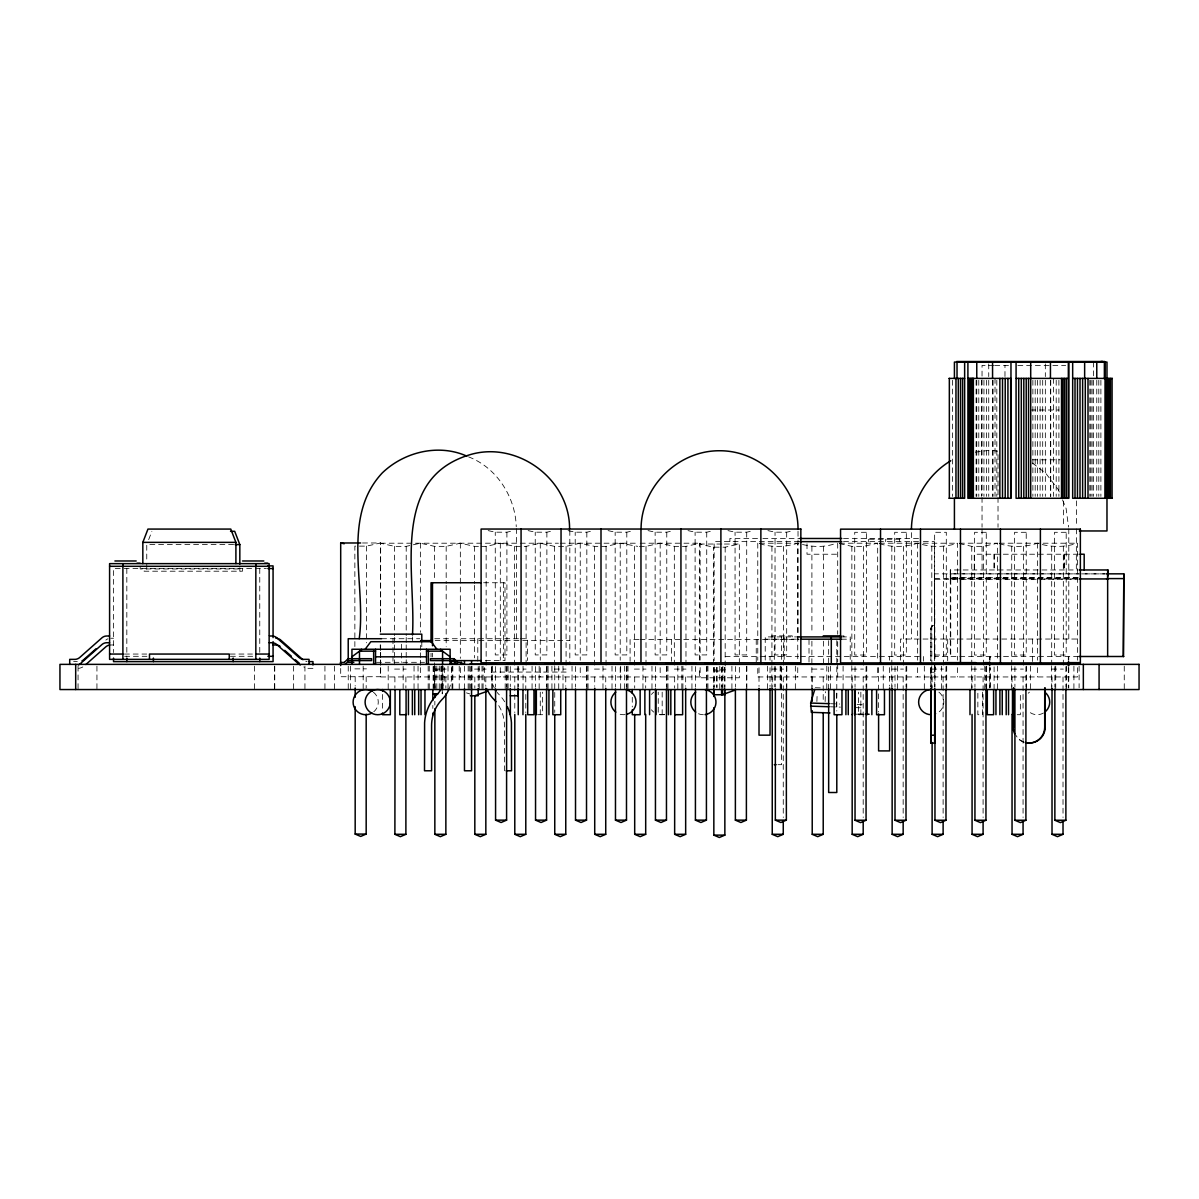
<?xml version="1.0" encoding="UTF-8"?>
<svg xmlns="http://www.w3.org/2000/svg" width="1199" height="1199" viewBox="0 0 1199 1199"><rect width="100%" height="100%" fill="white"/><g stroke="black" fill="none" stroke-linecap="round" stroke-linejoin="round"><path stroke-width="0.75" stroke-dasharray="5 3.75" d="M1078.53 656.497L934.576 656.497L934.591 573.841L934.95 660.619M950.297 579.042L950.327 573.886L1108.086 573.886L934.591 573.841M950.297 576.884L950.297 575.715M950.747 579.297L950.732 569.96M1004.972 376.501L1004.972 365.395M930.724 687.057L931.009 667.513M934.695 672.234L934.83 667.513M934.65 687.057L934.935 667.513M950.297 574.621L950.327 569.96L1078.336 569.96M816.894 701.46L817.178 693.037M825.137 701.565L825.467 691.673M836.303 706.99L836.797 692.048M950.732 573.886L950.732 574.756M148.676 539.64L151.883 531.322M107.94 638.797L107.715 638.887A7.374 7.374 0 0 0 105.842 640.101M354.859 646.546L354.859 546.13L366.489 546.13L380.653 542.982L380.653 632.218M380.413 632.218L380.413 543.207L394.576 546.354L406.206 546.354L420.369 543.207L434.533 546.354L446.178 546.354L460.341 543.207L474.504 546.354L479.495 546.354M488.188 530.617L495.262 532.191L506.907 532.191L513.996 530.617M528.145 530.617L535.234 532.191L546.879 532.191L553.953 530.617M481.159 546.354L486.15 546.354L500.313 543.207L514.476 546.354L526.106 546.354L540.269 543.207L554.433 546.354L566.078 546.354L580.241 543.207L594.404 546.354L606.05 546.354L620.213 543.207L637.688 546.354M568.116 530.617L575.205 532.191L586.836 532.191L593.925 530.617M608.088 530.617L615.162 532.191L626.807 532.191L633.896 530.617M648.045 530.617L655.134 532.191L666.779 532.191L673.853 530.617M688.016 530.617L695.105 532.191L706.736 532.191L713.825 530.617M639.352 546.354L646.006 546.354L660.169 543.207L674.333 546.354L685.978 546.354L700.141 543.207L700.141 660.094M727.988 530.617L735.062 532.191L746.707 532.191L753.796 530.617M767.945 530.617L775.034 532.191L786.679 532.191L793.753 530.617M699.362 660.094L699.362 544.031L713.525 547.179L725.17 547.179L739.333 544.031L739.333 677.78L699.362 677.78L699.362 667.588M759.537 543.597C772.006 547.703 785.3 547.119 797.74 543.207C809.58 546.774 822.244 547.898 834.159 543.986M839.465 543.597L851.86 546.354L863.505 546.354L877.668 543.207L877.668 660.229M879.437 543.597C891.906 547.703 905.2 547.119 917.64 543.207C930.679 547.463 944.557 547.463 957.596 543.207L957.596 660.229M959.365 543.597L971.76 546.354L983.405 546.354L997.568 543.207L997.568 660.229M999.337 543.597C1011.806 547.703 1025.1 547.119 1037.54 543.207C1050.579 547.463 1064.457 547.463 1077.496 543.207L1077.496 660.229M975.297 452.158L990.104 450.21L997.508 451.184M993.851 365.395L982.041 365.395L982.041 495.577M994.735 365.395L1008.644 365.395M1017.846 365.395L1065.671 365.395M1030.705 410.013L1059.017 410.013M1032.564 459.817L1060.156 459.817M757.543 538.486L729.891 538.486L729.891 541.633M762.879 538.486L799.868 538.486M843.511 538.486L918.719 538.486L918.719 541.633M799.358 541.633L714.154 541.633L714.154 660.649M843.511 541.633L919.693 541.633M923.365 541.633L934.456 541.633L934.456 660.649M362.488 542.982L380.653 542.982M380.413 543.207L518.478 543.207M520.291 543.207L558.434 543.207M560.263 543.207L638.378 543.207M640.191 543.207L700.141 543.207M759.581 543.207L797.74 543.207L797.74 660.229M839.525 543.207L877.668 543.207M879.481 543.207L957.596 543.207M959.425 543.207L997.568 543.207M999.381 543.207L1077.496 543.207M699.362 544.031L722.532 544.031M724.406 544.031L739.333 544.031M233.595 544.616L146.758 544.616L146.758 562.346M836.542 554.223L807.002 554.223L807.002 543.732M1078.336 554.223L974.232 554.223L974.232 569.96M120.26 568.551L113.53 568.551L113.53 652.571M124.156 568.551L266.418 568.551M238.556 568.955L140.178 568.955L140.178 566.303M1001.33 577.678L950.762 577.678L950.747 656.497M1003.203 577.678L1078.126 577.678M950.747 578.038L1001.315 578.038M1003.188 578.038L1078.126 578.038M934.576 578.592L957.012 578.592M958.87 578.592L1078.53 578.592M950.297 578.937L1042.081 578.937M1043.954 578.937L1077.676 578.937M935.01 579.297L1078.126 579.297M483.617 582.744L504.989 582.744L504.989 660.634L483.617 660.634M930.694 628.965L931.024 628.965A3.927 3.927 0 0 1 934.95 625.024L934.635 625.024A3.927 3.927 0 0 0 930.784 628.965L930.694 660.634M842.537 635.875L843.916 635.875L843.916 636.909M799.553 636.909L765.232 636.909L765.232 660.454M841.443 636.909L850.226 636.909L850.226 660.454M110.728 638.243L113.53 638.243M381.537 638.722L419.89 638.722M434.757 638.722L518.897 638.722M520.216 638.722L527.5 638.722L527.5 660.499M1076.747 639.037L900.419 639.037L900.419 660.814M765.232 639.187L798.669 639.187M841.443 639.187L850.226 639.187M638.857 639.562L630.089 639.562L630.089 661.353M640.041 639.562L799.059 639.562M435.162 640.611L569.825 640.611M110.728 644.972L113.53 644.972M124.441 654.054L146.698 654.054M230.178 654.054L252.434 654.054M934.65 655.029L946.296 655.029L946.296 532.296L934.65 532.296L934.635 660.619M124.651 656.303L146.922 656.303M230.403 656.303L252.659 656.303M725.17 656.497L798.654 656.497M800.482 656.497L877.608 656.497M879.466 656.497L920.053 656.497M73.634 661.623L77.306 661.623M376.456 662.313L424.551 662.313M312.954 668.338L307.843 668.338A11.046 11.046 0 0 1 303.782 666.944M354.859 668.862L366.489 668.862M394.576 669.087L406.206 669.087M434.533 669.087L446.178 669.087M474.504 669.087L486.15 669.087M514.476 669.087L526.106 669.087M554.433 669.087L566.078 669.087M594.404 669.087L606.05 669.087M634.376 669.087L646.006 669.087M674.333 669.087L685.978 669.087M771.931 669.087L783.576 669.087M811.903 669.087L823.533 669.087M851.86 669.087L863.505 669.087M891.831 669.087L903.476 669.087M931.803 669.087L943.433 669.087M971.76 669.087L983.405 669.087M1011.731 669.087L1023.376 669.087M1051.703 669.087L1063.333 669.087M435.387 670.181L437.86 670.181M713.915 671.035L719.55 671.035M491.14 672.069L569.825 672.069M934.86 664.366L934.89 672.234L930.724 672.234L930.784 667.513L930.949 687.057M537.647 714.709L542.637 714.709L542.637 692.138M664.531 714.709L658.236 714.709L658.236 692.138M863.999 714.709L858.499 714.709L858.499 692.138M1017.202 714.709L1020.349 714.709L1020.349 692.138M777.956 764.677L781.613 764.677L781.613 666.539M815.29 687.731L820.805 687.911M830.532 703.708L839.705 704.008M857.105 704.592L864.224 704.817M830.427 706.796L840.424 707.125M855.876 707.635L862.74 707.86M857.914 713.9L863.52 714.079M466.471 692.872L469.858 693.966M468.554 456.864C496.716 467.595 515.45 496.941 516.244 526.721M1032.414 463.024L1045.738 473.26L1058.252 489.552L1059.676 492.999M1062.539 499.893L1066.106 508.526L1068.549 527.035M934.635 664.366L934.77 672.234M930.934 667.513L930.949 672.234M1124.257 666.164L1124.257 689.545M1100.892 380.278L1100.892 496.401M1098.794 380.278L1098.794 496.401M1096.77 380.278L1096.77 496.401M1093.488 362.068L1093.488 376.591M1093.488 380.278L1093.488 496.401M1092.079 380.278L1092.079 496.401M1090.85 380.278L1090.85 496.401M1089.831 380.278L1089.831 496.401M1079.1 666.164L1079.1 687.746M1077.496 667.663L1077.496 676.955L757.768 676.955L757.768 667.663M1076.387 500.882L1076.387 527.02M1076.387 528.879L1076.327 569.96M1073.914 666.164L1073.914 689.545M1068.789 528.879L1068.789 639.037M1068.774 656.497L1068.759 660.199M1068.774 667.603L1068.759 687.971M1068.324 656.497L1068.309 660.199M1068.324 667.603L1068.309 687.971M1066.585 666.164L1066.585 689.545M1065.881 666.644L1065.881 687.252M1064.487 554.223L1064.487 569.96M1064.008 554.223L1064.008 569.96M1063.393 501.197L1063.393 527.245M1063.333 546.354L1063.333 665.37M1063.018 676.955L1063.018 817.448M1058.897 380.278L1058.897 496.401M1056.199 380.278L1056.199 496.401M1055.719 666.164L1055.719 689.545M1054.865 666.644L1054.865 687.252M1053.471 378.404L1053.471 496.401M1052.018 676.955L1052.018 686.323M1051.703 546.354L1051.703 665.37M1051.643 666.164L1051.643 689.545M1050.744 380.278L1050.744 496.401M1050.444 380.278L1050.444 496.401M1045.333 363.882L1045.333 376.591M1045.333 380.278L1045.333 496.401M1042.695 380.278L1042.695 496.401M1040.103 380.278L1040.103 496.401M1037.6 380.278L1037.6 496.401M1037.54 543.207L1037.54 660.229M1037.54 667.663L1037.54 676.955M1035.187 380.278L1035.187 496.401M1032.879 380.278L1032.879 496.401M1032.534 639.037L1032.534 662.627M1030.541 666.164L1030.541 689.545M1026.629 666.164L1026.629 689.545M1025.909 666.644L1025.909 687.252M1023.376 546.354L1023.376 665.37M1023.062 676.955L1023.062 817.448M1014.909 666.644L1014.909 687.252M1012.046 676.955L1012.046 686.323M1011.731 546.354L1011.731 665.37M1011.671 666.164L1011.671 689.545M998.018 454.691L998.018 495.622M998.018 497.48L998.018 527.245M997.568 666.164L997.568 689.545M996.819 380.278L996.819 496.401M995.02 378.404L995.02 496.401M994.391 554.223L994.391 569.96M994.091 666.809L994.091 688.721M993.911 554.223L993.911 569.96M993.072 380.278L993.072 496.401M992.562 380.278L992.562 496.416M989.64 656.497L989.64 660.199M989.64 667.603L989.64 687.971M988.74 363.882L988.74 376.591M988.74 380.278L988.74 496.401M986.657 666.164L986.657 689.545M986.387 380.278L986.387 496.401M986.222 666.809L986.222 688.721M985.953 666.644L985.953 687.252M984.784 666.164L984.784 689.545M983.944 380.278L983.944 496.401M983.405 546.354L983.405 665.37M983.09 676.955L983.09 817.448M982.581 692.138L982.581 714.709L977.859 714.709L977.859 692.138M982.041 497.435L982.041 527.185M982.041 529.044L982.086 569.96M981.396 380.278L981.396 496.401M978.789 380.278L978.789 496.401M976.765 380.278L976.765 496.401M976.106 380.278L976.106 496.401M974.937 666.644L974.937 687.252M972.074 676.955L972.074 688.196M971.76 546.354L971.76 665.37M971.715 666.164L971.715 689.545M957.596 667.663L957.596 676.955M952.426 380.278L952.426 496.401M950.297 569.96L950.297 656.497M947.69 639.037L947.69 660.814M946.685 666.164L946.685 689.545M945.981 666.644L945.981 687.252M943.433 546.354L943.433 665.37M943.118 676.955L943.118 817.448M941.635 666.164L941.635 689.545M934.965 666.644L934.965 687.252M932.118 676.955L932.118 688.196M931.803 546.354L931.803 665.37M931.743 666.164L931.743 689.545M931.024 628.965L930.904 660.634M924.324 666.164L924.324 689.545M923.44 656.497L923.44 661.219M917.64 543.207L917.64 660.229M917.64 667.663L917.64 676.955M911.435 532.626L911.435 639.037M906.729 666.164L906.729 689.545M906.009 666.644L906.009 687.252M903.476 546.354L903.476 665.37M903.162 676.955L903.162 817.448M899.835 538.486L899.835 539.265L868.361 539.265L868.361 538.486M899.625 539.265L899.64 541.633M897.646 666.164L897.646 689.545M895.009 666.644L895.009 687.252M892.146 676.955L892.146 686.323M891.831 546.354L891.831 665.37M891.771 666.164L891.771 689.545M889.613 656.497L889.613 660.199M889.613 667.603L889.613 686.113M885.671 539.265L885.671 541.633M883.258 666.164L883.258 689.545M878.597 667.603L878.597 712.026M877.668 667.663L877.668 676.955M868.571 539.265L868.556 541.633M866.757 666.164L866.757 689.545M866.053 666.644L866.053 687.252M863.505 546.354L863.505 665.37M863.19 676.955L863.19 817.448M860.852 692.138L860.852 714.709M855.037 666.644L855.037 687.252M852.174 676.955L852.174 688.196M851.86 546.354L851.86 665.37M851.815 666.164L851.815 689.545M843.092 666.164L843.092 689.545M837.696 543.207L837.696 634.226M837.696 641.66L837.696 662.088M837.696 663.946L837.696 676.955M836.797 640.611L836.797 711.007M830.502 666.164L830.502 689.545M828.659 640.611L828.659 688.766M826.785 666.164L826.785 689.545M823.533 546.354L823.533 633.746M823.533 641.195L823.533 665.37M823.218 676.955L823.218 701.31M812.218 676.955L812.218 686.323M811.903 546.354L811.903 633.746M811.903 641.195L811.843 689.545M809.01 639.562L809.01 663.167M798.024 531.292L798.024 639.562M797.74 667.663L797.74 676.955M795.342 666.164L795.342 689.545M792.224 636.909L792.224 635.875L771.542 635.875L771.542 636.909M786.829 666.164L786.829 689.545M786.679 532.191L786.679 654.924L775.034 654.924L775.034 532.191M786.364 666.539L786.364 687.147M784.176 636.909L784.176 663.991M783.576 546.354L783.576 665.37M783.262 676.955L783.262 817.448M781.613 636.909L781.613 664.681M780.954 666.164L780.954 689.545M780.159 666.164L780.159 689.545M775.348 666.539L775.348 687.147M774.299 636.909L774.299 664.681M774.299 666.539L774.299 686.907M772.246 676.955L772.246 686.323M771.931 546.354L771.931 665.37M771.871 666.164L771.871 689.545M770.028 656.497L770.028 660.244M770.028 667.738L770.028 686.472M767.57 666.164L767.57 689.545M759.012 667.738L759.012 686.472M757.768 543.207L757.768 660.229M756.239 639.562L756.239 663.167M746.857 666.164L746.857 689.545M746.707 532.191L746.707 654.924L735.062 654.924L735.062 532.191M746.392 666.539L746.392 687.147M735.377 666.539L735.377 687.147M731.915 666.164L731.915 689.545M725.17 547.179L725.17 669.911L713.525 669.911L713.525 547.179M725.005 667.333L725.005 687.432M724.436 667.333L724.436 687.432M722.877 666.164L722.877 689.545M722.143 667.333L722.143 687.432M721.588 667.333L721.588 687.432M719.79 666.164L719.79 689.545M717.152 667.333L717.152 687.432M716.597 667.333L716.597 687.432M714.304 667.333L714.304 687.432M713.84 677.78L713.84 687.132M713.735 667.333L713.735 687.432M707.935 666.164L707.935 689.545M707.02 666.164L706.885 689.545M706.736 532.191L706.736 654.924L695.105 654.924L695.105 532.191M706.421 666.539L706.421 687.147M700.141 667.588L700.141 676.955L380.413 676.955L380.413 667.453M695.42 666.539L695.42 687.147M691.943 666.164L691.943 689.545M685.978 546.354L685.978 665.37M685.663 676.955L685.663 686.323M682.905 666.164L682.905 689.545M681.826 666.164L681.826 689.545M677.825 666.164L677.825 689.545M674.647 676.955L674.647 688.196M674.333 546.354L674.333 665.37M671.605 639.562L671.605 661.353M667.963 666.164L667.963 689.545M666.929 666.164L666.929 689.545M666.779 532.191L666.779 654.924L655.134 654.924L655.134 532.191M666.464 666.539L666.464 687.147M662.178 692.138L662.178 714.709M660.169 543.207L660.169 660.229M660.169 667.663L660.169 676.955M655.448 666.539L655.448 687.147M651.971 666.164L651.971 689.545M646.006 546.354L646.006 665.37M645.691 676.955L645.691 688.196M642.949 666.164L642.949 689.545M634.691 676.955L634.691 688.196M634.376 546.354L634.376 665.37M632.278 697.308L632.278 706.945M627.991 666.164L627.991 689.545M626.957 666.164L626.957 689.545M626.807 532.191L626.807 654.924L615.162 654.924L615.162 532.191M626.492 666.539L626.492 687.147M624.679 666.164L624.679 689.545M620.677 666.164L620.677 689.545M620.213 543.207L620.213 660.229M620.213 667.663L620.213 676.955M615.477 666.539L615.477 687.147M612.015 666.164L612.015 689.545M606.05 546.354L606.05 665.37M605.735 676.955L605.735 686.323M602.977 666.164L602.977 689.545M594.719 676.955L594.719 686.323M594.404 546.354L594.404 665.37M588.035 666.164L588.035 689.545M586.985 666.164L586.985 689.545M586.836 532.191L586.836 654.924L575.205 654.924L575.205 532.191M586.521 666.539L586.521 687.147M580.241 543.207L580.241 660.229M580.241 667.663L580.241 676.955M575.52 666.539L575.52 687.147M572.043 666.164L572.043 689.545M569.825 530.453L569.825 664.201M566.078 546.354L566.078 665.37M565.763 676.955L565.763 686.323M563.005 666.164L563.005 689.545M558.734 666.164L558.734 689.545M554.732 666.164L554.747 712.536M554.433 546.354L554.433 665.37M551.93 666.164L551.93 689.545M548.063 666.164L548.063 689.545M547.029 666.164L547.029 689.545M546.879 532.191L546.879 654.924L535.234 654.924L535.234 532.191M546.564 666.539L546.564 687.147M540.269 543.207L540.269 660.229M540.269 667.663L540.269 676.955M540.269 692.138L540.269 714.709M539.16 666.164L539.16 689.545M535.548 666.539L535.548 687.147M532.071 666.164L532.071 689.545M526.106 546.354L526.106 665.37M525.791 676.955L525.791 712.536M523.049 666.164L523.049 689.545M518.163 666.554L518.163 686.637M517.968 666.164L517.968 689.545M516.499 528.564L516.499 638.722M514.791 676.955L514.791 712.536M514.476 546.354L514.476 665.37M510.294 666.554L510.294 686.637M508.091 666.164L508.091 689.545M507.057 666.164L507.057 689.545M506.907 532.191L506.907 654.924L495.262 654.924L495.262 532.191M506.592 666.539L506.592 687.147M505.184 666.164L505.184 689.545M504.434 770.777L504.434 725.515A37.634 37.634 0 0 0 497.405 703.603M503.535 582.744L503.535 660.634M500.313 543.207L500.313 660.229M500.313 667.663L500.313 676.955M495.577 666.539L495.577 687.147M492.115 666.164L492.115 689.545M491.98 666.164L491.98 689.545M491.53 667.573L491.605 678.094A25.793 25.793 0 0 0 494.303 687.986M486.15 546.354L486.15 665.37M485.835 676.955L485.835 686.323M484.456 667.633L484.456 676.371A32.868 32.868 0 0 0 485.625 685.049M483.077 666.164L483.077 689.545M481.998 666.164L481.998 689.545M479.21 666.164L479.21 689.545M478.191 666.554L478.191 686.637M477.787 638.722L477.787 662.313M474.819 676.955L474.819 688.196M474.504 546.354L474.504 583.538M474.504 585.397L474.504 657.921M472.001 666.164L472.001 689.545M471.552 666.239L471.552 688.646M470.323 666.554L470.323 688.466M469.214 666.164L469.214 689.545M468.135 666.164L468.135 689.545M464.478 666.239L464.478 688.646M460.341 543.207L460.341 658.371M460.341 667.663L460.341 676.955M459.217 666.164L459.217 689.545M452.817 666.164L452.817 689.545M452.023 666.164L452.023 689.545M451.573 667.633L451.573 676.371A32.868 32.868 0 0 1 448.966 689.185M448.021 666.164L448.021 689.545M446.178 546.354L446.178 583.538M446.178 585.397L446.178 646.771M445.863 676.955L445.863 688.196M444.484 667.573L444.424 678.094A25.793 25.793 0 0 1 441.727 687.986M443.105 666.164L443.105 689.545M442.491 666.494L442.251 693.876L442.251 662.837M442.026 666.164L442.026 689.545M441.232 666.494L441.232 688.406M440.992 666.494L440.992 688.406M439.239 666.164L439.239 689.545M436.826 666.164L436.826 689.545M435.237 666.164L435.237 689.545M434.847 676.955L434.847 688.196M434.847 701.31L434.847 705.042M434.623 666.494L434.623 688.406M434.533 546.354L434.533 579.821M434.383 662.837L434.383 688.406M433.379 666.494L433.379 688.406M433.124 666.494L433.124 688.406M432.839 705.387L432.839 708.414M432.494 653.215L432.494 656.932M431.041 653.215L431.041 656.932M429.242 666.164L429.242 689.545M428.163 666.164L428.163 689.545M421.793 641.705L421.793 647.745M420.369 543.207L420.369 632.368M420.369 645.377L420.369 650.952M420.369 652.796L420.369 658.371M420.369 660.229L420.369 665.805M420.369 667.663L420.369 676.955M418.046 666.164L418.046 689.545M414.045 666.164L414.045 689.545M412.471 636.864L412.471 640.611M406.206 546.354L406.206 635.605M406.206 637.478L406.206 643.054M406.206 644.912L406.206 650.487M406.206 652.346L406.206 657.921M406.206 659.78L406.206 665.37M405.891 676.955L405.891 688.196M403.149 666.164L403.149 689.545M401.455 644.238L401.455 662.388M394.891 676.955L394.891 688.196M394.576 546.354L394.576 635.605M394.576 637.478L394.576 643.054M394.576 644.912L394.576 650.487M394.576 652.346L394.576 657.921M394.576 659.78L394.576 665.37M392.987 638.722L392.987 662.313M388.191 666.164L388.191 689.545M382.481 694.461L382.481 709.793M380.653 645.197L380.653 650.757M380.653 652.616L380.653 658.176M380.653 660.035L380.653 665.595M380.653 667.453L380.653 676.731L340.696 676.731L340.696 667.438M380.413 645.197L380.413 650.757M380.413 652.616L380.413 658.176M380.413 660.035L380.413 665.595M380.263 644.732L380.263 647.745M366.489 546.13L366.489 642.829M366.175 676.731L366.175 687.956M363.177 666.164L363.177 689.545M355.174 676.731L355.174 686.083M350.513 666.164L350.513 689.545M348.235 666.164L348.235 689.545M334.521 666.164L334.521 689.545M324.929 666.164L324.929 689.545M304.936 666.164L304.936 689.545M293.635 666.164L293.635 689.545M274.751 666.164L274.751 689.545M274.571 666.164L274.571 689.545M259.763 568.551L259.763 652.571M254.593 666.164L254.593 689.545M242.483 568.551L242.483 571.204L144.105 571.204L144.105 568.551M239.83 567.667L239.83 571.204M146.758 564.115L146.758 571.204M126.824 568.551L126.824 656.303M96.939 666.164L96.939 689.545M78.055 666.164L78.055 689.545M1024.036 742.091A15.737 15.737 0 0 1 1015.793 735.167M1023.601 742.091A15.737 15.737 0 0 1 1017.861 738.434M82.806 666.944A11.046 11.046 0 0 1 78.744 668.338M307.034 661.578A7.719 7.719 0 0 1 305.805 661.323M504.704 701.79A44.693 44.693 0 0 0 499.668 695.195L498.184 693.651A25.793 25.793 0 0 1 497.075 692.333M373.354 692.138A12.59 12.59 0 0 1 373.354 712.116M625.129 714.604A12.59 12.59 0 0 1 617.185 713.03M862.546 714.289A12.59 12.59 0 0 1 857.645 714.604M703.408 714.709A12.59 12.59 0 0 1 697.114 713.03M938.892 692.138A12.59 12.59 0 0 1 936.044 713.75M664.711 714.289A12.59 12.59 0 0 1 658.191 714.289M653.785 712.116A12.59 12.59 0 0 1 651.462 709.793M651.462 694.461A12.59 12.59 0 0 1 653.785 692.138M1043.43 713.03A12.59 12.59 0 0 1 1028.232 711.022M1028.232 693.232A12.59 12.59 0 0 1 1029.476 692.138M866.367 532.296L854.722 532.296L854.722 655.029L866.367 655.029L866.367 532.296M906.324 532.296L894.694 532.296L894.694 655.029L906.324 655.029L906.324 532.296M986.267 532.296L974.622 532.296L974.622 655.029L986.267 655.029L986.267 532.296M1026.224 532.296L1014.594 532.296L1014.594 655.029L1026.224 655.029L1026.224 532.296M1066.196 532.296L1054.55 532.296L1054.55 655.029L1066.196 655.029L1066.196 532.296M990.089 660.199L990.089 656.497L990.074 660.199M990.089 687.971L990.089 667.603L990.074 687.971"/><path stroke-width="1.5" d="M1107.651 579.312L1107.666 569.96M1107.651 576.884L1107.651 575.715M1123.808 573.841L1123.388 656.497L1123.808 573.841L1106.572 573.841M930.739 743.095L930.994 688.915L930.739 743.095L934.905 743.095M1107.666 575.475L1107.666 573.886L1108.086 574.756M829.963 712.97L811.333 712.341L810.659 703.049L814.765 689.425M641.075 529.418C640.791 487.394 677.465 450.494 719.55 450.749C761.62 450.494 798.294 487.394 798.024 529.418M911.435 528.879C911.899 501.182 927.022 474.999 950.777 460.746M142.831 563.635L142.831 542.368L147.957 529.074L230.778 529.074L235.903 542.368L235.903 563.635M365.155 649.259L370.821 641.705L431.235 641.705L436.901 649.259M344.233 662.477L348.16 658.701L371.615 658.701L371.615 660.589L348.954 660.589L345.177 664.366M96.16 648.674L83.705 659.69A7.719 7.719 0 0 1 81.967 660.859M85.878 664.501L105.842 646.816A7.374 7.374 0 0 1 109.843 645.032M351.936 656.812L359.49 651.147L375.542 651.147M366.175 714.184L366.175 834.069L360.674 836.437L355.174 834.069L355.174 706.691M405.891 714.409L405.891 834.294L400.391 836.662L394.891 834.294L395.071 689.965M445.863 693.816L445.863 834.294L440.363 836.662L434.847 834.294L434.847 708.789M506.592 689.02L506.592 820.146L501.092 822.499L495.577 820.146L495.577 689.02M485.835 688.196L485.835 834.294L480.319 836.662L474.819 834.294L474.819 695.69M546.564 689.02L546.564 820.146L541.049 822.499L535.548 820.146L535.548 689.02M525.791 714.409L525.791 834.294L520.291 836.662L514.791 834.294L514.791 714.409M586.521 689.02L586.521 820.146L581.02 822.499L575.52 820.146L575.52 689.02M565.763 688.196L565.763 834.294L560.263 836.662L554.747 834.294L554.747 714.409M626.492 689.02L626.492 820.146L620.992 822.499L615.477 820.146L615.477 689.02M605.735 688.196L605.735 834.294L600.219 836.662L594.719 834.294L594.719 688.196M666.464 689.02L666.464 820.146L660.949 822.499L655.448 820.146L655.448 689.02M645.691 714.409L645.691 834.294L640.191 836.662L634.691 834.294L634.691 714.409M706.421 689.02L706.421 820.146L700.92 822.499L695.42 820.146L695.42 689.02M685.663 688.196L685.663 834.294L680.163 836.662L674.647 834.294L674.767 689.965M746.392 689.02L746.392 820.146L740.892 822.499L735.377 820.146L735.377 689.02M724.855 689.005L724.855 835.118L719.34 837.487L713.84 835.118L713.84 707.74M786.364 689.02L786.364 820.146L780.849 822.499L775.348 820.146L775.348 689.02M783.262 821.195L783.262 834.294L777.746 836.662L772.246 834.294L772.246 688.196M823.218 712.536L823.218 834.294L817.718 836.662L812.218 834.294L812.218 710.662M866.053 689.125L866.053 820.251L860.537 822.604L855.037 820.251L855.037 689.125M863.19 821.195L863.19 834.294L857.69 836.662L852.174 834.294L852.174 714.409M906.009 689.125L906.009 820.251L900.509 822.604L895.009 820.251L895.009 689.125M903.162 821.195L903.162 834.294L897.646 836.662L892.146 834.294L892.146 688.196M945.981 689.125L945.981 820.251L940.481 822.604L934.965 820.251L934.965 689.125M943.118 821.195L943.118 834.294L937.618 836.662L932.118 834.294L932.118 742.511M985.953 689.125L985.953 820.251L980.437 822.604L974.937 820.251L974.937 689.125M983.09 821.195L983.09 834.294L977.59 836.662L972.074 834.294L972.074 714.409M1025.909 689.125L1025.909 820.251L1020.409 822.604L1014.909 820.251L1014.909 689.125M1023.062 821.195L1023.062 834.294L1017.546 836.662L1012.046 834.294L1012.046 714.409M1065.881 689.125L1065.881 820.251L1060.381 822.604L1054.865 820.251L1054.865 689.125M1063.018 821.195L1063.018 834.294L1057.518 836.662L1052.018 834.294L1052.018 688.196M722.682 694.551L734.792 690.219M475.059 695.6L487.319 691.253M1104.384 378.854L1104.384 362.068L1101.881 361.513L1096.77 362.068L1096.77 378.404M956.622 361.513L1104.789 361.513M949.038 378.404L964.64 378.404M967.908 378.404L1010.967 378.404M1016.078 378.404L1068.339 378.404M1072.67 378.404L1112.372 378.404M949.038 498.274L964.64 498.274L964.64 362.068M1112.372 498.274L1072.67 498.274L1072.67 362.068M1079.37 530.962L1106.977 530.962L1106.977 498.274M230.538 531.322L234.704 531.322L239.83 544.616L239.83 564.115M799.868 538.486L841.758 538.486M799.868 541.633L841.758 541.633M142.831 542.368L235.903 542.368M340.696 665.58L340.696 542.982L360.674 542.982M235.139 544.616L239.83 544.616M1079.999 554.223L1084.181 554.223L1084.181 569.96M114.909 560.982L136.191 560.982M242.543 560.982L263.825 560.982M137.001 563.23L140.118 563.23M264.634 563.23L267.752 563.23M267.857 565.898L273.072 565.898L273.072 637.628M109.589 566.303L269.131 566.303M267.857 568.551L273.072 568.551M1079.58 569.96L1108.086 569.96L1108.101 571.563M1106.572 578.592L1123.388 578.592M1079.55 578.937L1107.651 578.937L1107.651 656.497M481.099 582.744L431.041 582.744L431.041 642.094M380.263 634.151L421.793 634.151L421.793 641.705M109.589 635.995L106.801 635.995A7.374 7.374 0 0 0 101.915 637.838L79.778 657.442A7.719 7.719 0 0 1 75.207 659.36L69.707 659.36L69.707 664.411M823.248 635.875L840.889 635.875M799.463 636.909L841.443 636.909M381.537 638.722L348.22 638.722L348.22 662.313L353.855 662.313M800.482 639.187L841.443 639.187M420.594 640.611L431.445 640.611M109.589 642.724L106.801 642.724A7.374 7.374 0 0 0 101.915 644.567L80.618 663.422A11.046 11.046 0 0 1 78.4 664.95M269.131 642.724L271.933 642.724A7.374 7.374 0 0 1 276.819 644.567L298.116 663.422A11.046 11.046 0 0 0 300.335 664.95M273.072 644.972L275.86 644.972A7.374 7.374 0 0 1 280.041 646.276M426.514 651.147L442.566 651.147L450.12 656.812M109.589 654.054L122.898 654.054M255.837 654.054L269.131 654.054M267.857 656.303L273.072 656.303M1078.965 656.497L1123.823 656.497M375.542 656.812L426.514 656.812M481.099 660.634L430.441 660.589L430.441 658.701L454.046 658.701L457.823 662.477M309.282 661.623L312.954 661.623L312.954 664.98M344.383 662.477L340.456 662.477L340.606 664.366M945.262 662.627L975.821 662.627M984.574 662.627L990.104 662.627M1067.784 662.627L1079.804 662.627M630.089 663.167L657.007 663.167M665.76 663.167L695.525 663.167M704.727 663.167L715.758 663.167M986.222 663.152L989.37 663.152M765.232 663.991L774.014 663.991M785.989 663.991L850.226 663.991M451.708 664.201L457.119 664.201M460.716 664.201L464.328 664.201M469.723 664.201L485.79 664.201M491.14 664.201L496.506 664.201M507.222 664.201L535.983 664.201M545.275 664.201L569.825 664.201M433.124 693.876L437.845 693.876M725.005 694.731L713.735 694.731L713.735 689.26M470.323 695.765L478.191 695.765L478.191 688.466M510.294 695.765L518.163 695.765L518.163 688.466M674.767 714.709L682.621 714.709L682.621 689.545M930.724 735.227L934.65 735.227L934.68 743.095M774.299 764.677L776.128 764.677M506.203 770.777L511.523 770.777L511.433 722.742A44.693 44.693 0 0 0 507.357 706.661M495.577 820.146L506.592 820.146M535.548 820.146L546.564 820.146M575.52 820.146L586.521 820.146M615.477 820.146L626.492 820.146M655.448 820.146L666.464 820.146M695.42 820.146L706.421 820.146M735.377 820.146L746.392 820.146M775.348 820.146L786.364 820.146M855.037 820.251L866.053 820.251M895.009 820.251L906.009 820.251M934.965 820.251L945.981 820.251M974.937 820.251L985.953 820.251M1014.909 820.251L1025.909 820.251M1054.865 820.251L1065.881 820.251M355.174 834.069L366.175 834.069M394.891 834.294L405.891 834.294M434.847 834.294L445.863 834.294M474.819 834.294L485.835 834.294M514.791 834.294L525.791 834.294M554.747 834.294L565.763 834.294M594.719 834.294L605.735 834.294M634.691 834.294L645.691 834.294M674.647 834.294L685.663 834.294M772.246 834.294L783.262 834.294M812.218 834.294L823.218 834.294M852.174 834.294L863.19 834.294M892.146 834.294L903.162 834.294M932.118 834.294L943.118 834.294M972.074 834.294L983.09 834.294M1012.046 834.294L1023.062 834.294M1052.018 834.294L1063.018 834.294M713.84 835.118L724.855 835.118M810.659 703.049L829.049 703.648M810.554 706.136L828.944 706.751M865.378 714.139L869.11 714.259M1101.881 361.513L1104.384 362.068M340.696 542.982L344.233 543.761M466.831 456.145C438.684 443.45 404.123 451.843 382.256 472.946C340.546 517.548 366.579 584.842 359.22 638.722M302.882 659.69L280.746 640.101A7.374 7.374 0 0 0 275.86 638.243M284.733 650.353L291.387 656.243M295.389 659.78L299.375 663.317M453.896 658.701L457.673 662.477L461.6 662.477L461.6 664.366M453.102 660.589L456.879 664.366M452.952 660.589L456.729 664.366M569.57 528.609C569.765 479.45 517.863 440.932 470.787 454.466C389.525 478.026 416.203 572.657 412.471 635.005M1108.101 572.433L1108.101 574.621M1112.072 378.404L1112.072 498.274M1110.424 378.404L1110.424 498.274M1108.955 378.404L1108.955 498.274M1107.681 378.404L1107.681 498.274M1106.977 378.404L1106.977 362.068L954.419 362.068L954.419 378.404M1106.602 378.404L1106.602 498.274M1105.733 378.404L1105.658 498.274M1105.073 362.068L1105.013 498.274M1099.078 664.366L1099.078 689.545M1088.003 378.404L1088.003 498.274M1085.29 378.404L1085.29 498.274M1084.645 362.068L1084.645 378.404M1083.341 664.366L1083.341 689.545M1082.622 378.404L1082.622 498.274M1080.014 378.404L1080.014 498.274M1077.466 378.404L1077.466 498.274M1075.008 378.404L1075.008 498.274M1068.849 362.068L1068.849 498.274L1016.078 498.274L1016.078 362.068M1068.774 662.043L1068.759 665.745M1068.339 362.068L1068.339 498.274M1068.324 662.043L1068.309 665.745M1066.391 378.404L1066.391 498.274M1064.592 378.404L1064.592 498.274M1062.973 378.404L1062.973 498.274M1061.535 378.404L1061.535 498.274M1050.444 362.068L1050.444 378.404M1045.168 687.971L1045.153 727.298A15.737 15.737 0 0 1 1025.34 742.496M1044.719 687.971L1044.704 727.298A15.737 15.737 0 0 1 1026.239 742.795M1040.387 529.149L1040.387 662.897M1030.705 362.068L1030.705 498.274M1028.532 378.404L1028.532 498.274M1026.224 378.404L1026.224 498.274M1023.811 378.404L1023.811 498.274M1021.308 378.404L1021.308 498.274M1018.715 378.404L1018.715 498.274M1013.695 687.971L1013.68 727.298M1013.245 687.971L1013.23 727.298A15.737 15.737 0 0 0 1014.714 733.953M1012.481 689.965L1012.481 714.709M1010.967 362.068L1010.967 498.274L967.908 498.274L967.908 362.068M1010.667 378.404L1010.667 498.274M1008.539 689.965L1008.539 714.709M1007.924 378.404L1007.924 498.274M1006.186 689.965L1006.186 714.709M1005.212 378.404L1005.212 498.274M1002.514 378.404L1002.514 498.274M1002.244 689.965L1002.244 714.709M1000.431 529.149L1000.431 662.897M999.861 378.404L999.861 498.274M999.891 689.965L999.891 714.709M995.949 689.965L995.949 714.709M993.596 689.965L993.596 714.709L987.302 714.709L987.302 689.965M992.562 362.068L992.562 378.404M989.64 662.043L989.64 665.745M976.765 362.068L976.765 378.404M973.363 378.404L973.363 498.274M972.974 378.404L972.974 498.274M972.374 378.404L972.374 498.274M971.565 378.404L971.565 498.274M970.546 378.404L970.546 498.274M969.991 689.545L969.991 714.709M969.317 378.404L969.317 498.274M962.602 378.404L962.602 498.274M960.519 378.404L960.519 498.274M960.459 529.149L960.459 662.897M958.301 378.404L958.301 498.274M957.027 362.068L957.027 378.404M955.963 378.404L955.963 498.274M954.419 498.274L954.419 529.149M949.338 378.404L949.338 498.274M934.65 688.915L934.65 735.227M920.487 529.149L920.487 662.897M889.613 687.971L889.613 750.904L878.597 750.904L878.597 713.885M884.457 689.545L884.457 714.709L876.589 714.709L876.589 689.965M880.531 529.149L880.531 662.897M871.868 689.965L871.868 714.709M867.147 689.965L867.147 714.709M854.557 689.965L854.557 714.709M852.204 689.965L852.204 714.709M848.263 689.965L848.263 714.709M845.909 689.965L845.909 714.709M841.968 689.965L841.968 714.709L834.114 714.709L834.114 689.545M836.797 714.709L836.797 792.509L828.659 792.509L828.659 688.766M831.297 636.909L831.297 663.991M812.218 688.196L812.218 701.31M770.028 688.346L770.028 735.167L759.012 735.167L759.012 688.346M760.87 529.044L760.87 662.792M724.436 689.26L724.436 694.731M722.143 689.26L722.143 694.731M721.588 689.26L721.588 694.731M720.899 529.044L720.899 662.792M713.84 689.005L713.84 696.499M680.942 529.044L680.942 662.792M670.826 689.965L670.826 714.709M668.472 689.965L668.472 714.709M655.883 689.965L655.883 714.709M649.588 689.965L649.588 714.709M644.867 689.965L644.867 714.709M640.97 529.044L640.97 662.792M640.146 689.965L640.146 714.709L632.278 714.709L632.278 709.793M632.278 689.545L632.278 693.232M600.999 529.044L600.999 662.792M561.042 529.044L561.042 662.792M560.727 689.545L560.727 714.709L552.859 714.709L552.859 689.965M548.932 689.965L548.932 714.709M536.343 689.965L536.343 714.709M533.975 689.965L533.975 714.709L527.68 714.709L527.68 689.965M522.959 689.965L522.959 714.709M521.07 529.044L521.07 662.792M518.238 689.965L518.238 692.138M518.238 693.232L518.238 714.709M510.294 688.466L510.384 714.709M471.552 660.634L471.552 664.366M471.552 688.646L471.552 770.777L464.478 770.777L464.478 688.646M464.478 660.634L464.478 664.366M461.45 662.477L461.45 664.366M451.573 660.634L451.573 664.141M450.12 664.366L450.12 649.259L351.936 649.259L351.936 664.366M442.566 651.147L442.566 664.366M440.677 649.259L440.677 651.147M434.847 693.816L434.847 697.563M432.839 689.545L432.839 700.486M432.839 713.03L432.839 714.709M432.494 582.744L432.494 645.796M428.403 651.147L428.403 664.366M426.514 649.259L426.514 664.366M424.971 689.965L424.971 714.709M421.029 689.965L421.029 714.709M418.676 689.965L418.676 714.709M414.734 689.965L414.734 714.709M412.381 689.965L412.381 714.709M408.439 689.965L408.439 714.709M406.086 689.965L406.086 714.709L399.792 714.709L399.792 689.965M390.349 689.965L390.349 714.709L382.481 714.709L382.481 713.03M382.481 689.545L382.481 691.223M375.542 649.259L375.542 664.366M373.653 651.147L373.653 664.366M361.379 649.259L361.379 651.147M359.49 651.147L359.49 664.366M355.174 687.956L355.174 697.323M309.027 664.411L309.027 659.36L303.527 659.36A7.719 7.719 0 0 1 298.956 657.442L276.819 637.838A7.374 7.374 0 0 0 271.933 635.995L269.131 635.995L269.131 659.36L109.589 659.36L109.589 563.635L269.131 563.635L269.131 635.38M273.072 641.615L273.072 661.623L113.53 661.623L113.53 658.071M259.763 658.071L259.763 661.623M255.837 563.635L255.837 659.36M233.176 658.071L233.176 661.623M229.249 659.36L229.249 654.054L149.485 654.054L149.485 659.36M153.412 658.071L153.412 661.623M126.824 658.071L126.824 661.623M122.898 563.635L122.898 659.36M75.687 664.366L75.687 689.545M487.064 689.185A32.868 32.868 0 0 0 494.453 699.976A37.634 37.634 0 0 1 495.981 701.745M496.056 690.954A25.793 25.793 0 0 1 495.127 689.5M448.966 689.185A32.868 32.868 0 0 1 441.577 699.976A37.634 37.634 0 0 0 431.58 725.515L431.58 770.777L424.506 770.777L424.596 722.742A44.693 44.693 0 0 1 436.346 695.195L437.845 693.651A25.793 25.793 0 0 0 440.902 689.5M371.99 713.03A12.59 12.59 0 0 1 353.106 702.134A12.59 12.59 0 0 1 371.99 691.223M626.732 689.965A12.59 12.59 0 0 1 626.732 714.289M615.821 712.116A12.59 12.59 0 0 1 615.821 692.138M856.026 714.289A12.59 12.59 0 0 1 854.467 713.75M705.057 689.65A12.59 12.59 0 0 1 705.057 714.604M695.75 712.116A12.59 12.59 0 0 1 695.75 692.138M931.218 714.709A12.59 12.59 0 0 1 918.629 702.134A12.59 12.59 0 0 1 931.218 689.545M1044.794 692.138A12.59 12.59 0 0 1 1044.794 712.116M930.994 735.227L930.979 743.095L930.829 735.227M800.842 529.044L481.099 529.044L481.099 662.792L800.842 662.792L800.842 529.044M1080.359 529.149L840.559 529.149L840.559 662.897L1080.359 662.897L1080.359 529.149M1139.05 664.366L59.95 664.366L59.95 689.545L1139.05 689.545L1139.05 664.366M371.39 713.03A12.59 12.59 0 0 0 390.274 702.134A12.59 12.59 0 0 0 371.39 691.223A12.59 12.59 0 0 0 371.39 713.03"/></g></svg>
